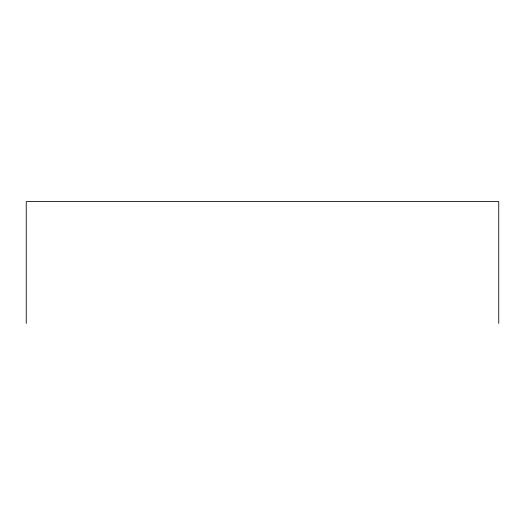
<?xml version="1.0" encoding="UTF-8"?>
<svg xmlns="http://www.w3.org/2000/svg" width="525" height="525" viewBox="0 0 525 525"><rect width="100%" height="100%" fill="white"/><g stroke="black" fill="none" stroke-linecap="round" stroke-linejoin="round"><path stroke-width="0.79" d="M498.75 323.4L498.75 201.6L26.25 201.6L26.25 323.4"/></g></svg>
